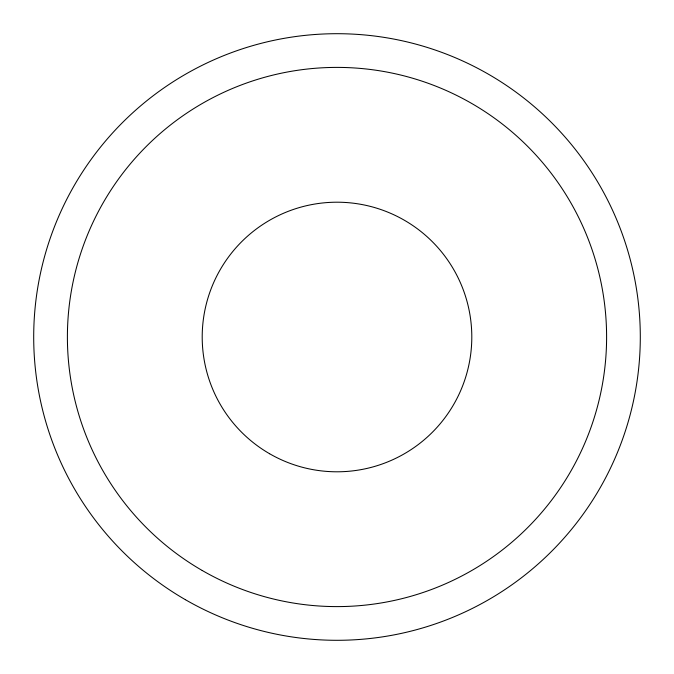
<?xml version="1.0" encoding="UTF-8"?>
<svg xmlns="http://www.w3.org/2000/svg" width="674" height="674" viewBox="0 0 674 674"><rect width="100%" height="100%" fill="white"/><g stroke="black" fill="none" stroke-linecap="round" stroke-linejoin="round"><path stroke-width="1.01" d="M269.6 453.737A134.8 134.8 0 0 0 471.8 337A134.8 134.8 0 0 0 269.6 220.263A134.8 134.8 0 0 0 269.6 453.737M202.2 570.482A269.6 269.6 0 0 0 606.6 337A269.6 269.6 0 0 0 202.2 103.518A269.6 269.6 0 0 0 202.2 570.482M185.35 599.666A303.3 303.3 0 0 0 640.3 337A303.3 303.3 0 0 0 185.35 74.334A303.3 303.3 0 0 0 185.35 599.666"/></g></svg>
